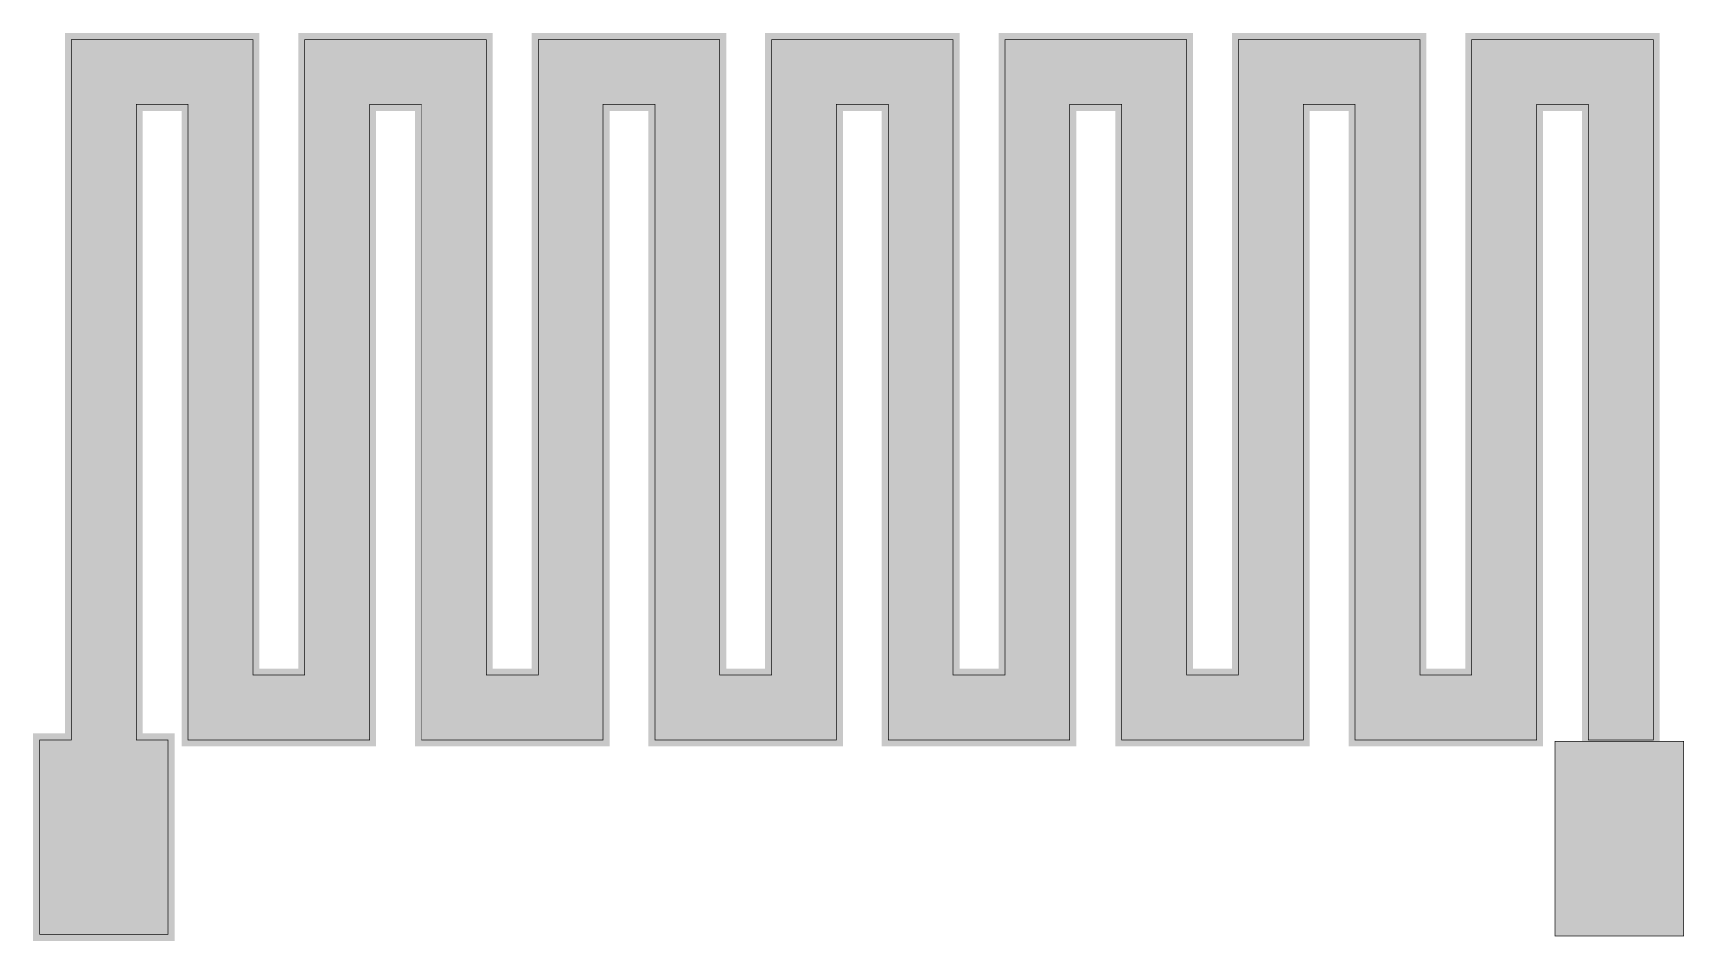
# Model space of a CAD drawing. Header units: millimetres. Extents: x -16.6 to -3.8, y 2.5 to 9.5.
import ezdxf

# ---------------------------------------------------------------- set-up
doc = ezdxf.new("R2010")
doc.units = ezdxf.units.MM
doc.header["$MEASUREMENT"] = 0
doc.layers.add('Top-Layer', color=7, linetype='Continuous', true_color=0xff0000)

msp = doc.modelspace()

# ---------------------------------------------------------------- hatches: boundary and pattern name
at = {"layer": 'Top-Layer'}
for points in [[(-15.756, 8.964), (-15.756, 4.064), (-15.51, 4.064), (-15.51, 2.564), (-16.502, 2.564), (-16.502, 4.064), (-16.256, 4.064), (-16.256, 9.464), (-14.856, 9.464), (-14.856, 4.564), (-14.456, 4.564), (-14.456, 9.464), (-13.056, 9.464), (-13.056, 4.564), (-12.656, 4.564), (-12.656, 9.464), (-11.256, 9.464), (-11.256, 4.564), (-10.856, 4.564), (-10.856, 9.464), (-9.456, 9.464), (-9.456, 4.564), (-9.056, 4.564), (-9.056, 9.464), (-7.656, 9.464), (-7.656, 4.564), (-7.256, 4.564), (-7.256, 9.464), (-5.856, 9.464), (-5.856, 4.564), (-5.456, 4.564), (-5.456, 9.464), (-4.056, 9.464), (-4.056, 4.064), (-4.556, 4.064), (-4.556, 8.964), (-4.956, 8.964), (-4.956, 4.064), (-6.356, 4.064), (-6.356, 8.964), (-6.756, 8.964), (-6.756, 4.064), (-8.156, 4.064), (-8.156, 8.964), (-8.556, 8.964), (-8.556, 4.064), (-9.956, 4.064), (-9.956, 8.964), (-10.356, 8.964), (-10.356, 4.064), (-11.756, 4.064), (-11.756, 8.964), (-12.156, 8.964), (-12.156, 4.064), (-13.556, 4.064), (-13.556, 8.964), (-13.956, 8.964), (-13.956, 4.064), (-15.356, 4.064), (-15.356, 8.964)], [(-4.814, 2.552), (-3.822, 2.552), (-3.822, 4.052), (-4.814, 4.052)]]:
    msp.add_hatch(color=256, dxfattribs=at).paths.add_polyline_path(points)

# ---------------------------------------------------------------- linework, layer by layer
for points, const_width in [([(-15.756, 8.964), (-15.756, 4.064), (-15.51, 4.064), (-15.51, 2.564), (-16.502, 2.564), (-16.502, 4.064), (-16.256, 4.064), (-16.256, 9.464), (-14.856, 9.464), (-14.856, 4.564), (-14.456, 4.564), (-14.456, 9.464), (-13.056, 9.464), (-13.056, 4.564), (-12.656, 4.564), (-12.656, 9.464), (-11.256, 9.464), (-11.256, 4.564), (-10.856, 4.564), (-10.856, 9.464), (-9.456, 9.464), (-9.456, 4.564), (-9.056, 4.564), (-9.056, 9.464), (-7.656, 9.464), (-7.656, 4.564), (-7.256, 4.564), (-7.256, 9.464), (-5.856, 9.464), (-5.856, 4.564), (-5.456, 4.564), (-5.456, 9.464), (-4.056, 9.464), (-4.056, 4.064), (-4.556, 4.064), (-4.556, 8.964), (-4.956, 8.964), (-4.956, 4.064), (-6.356, 4.064), (-6.356, 8.964), (-6.756, 8.964), (-6.756, 4.064), (-8.156, 4.064), (-8.156, 8.964), (-8.556, 8.964), (-8.556, 4.064), (-9.956, 4.064), (-9.956, 8.964), (-10.356, 8.964), (-10.356, 4.064), (-11.756, 4.064), (-11.756, 8.964), (-12.156, 8.964), (-12.156, 4.064), (-13.556, 4.064), (-13.556, 8.964), (-13.956, 8.964), (-13.956, 4.064), (-15.356, 4.064), (-15.356, 8.964)], 0.00508), ([(-16.256, 4.064), (-15.756, 4.064), (-15.756, 9.464), (-16.256, 9.464)], 0.1), ([(-15.756, 8.964), (-15.356, 8.964), (-15.356, 9.464), (-15.756, 9.464)], 0.1), ([(-15.356, 4.064), (-14.856, 4.064), (-14.856, 9.464), (-15.356, 9.464)], 0.1), ([(-14.456, 4.064), (-13.956, 4.064), (-13.956, 9.464), (-14.456, 9.464)], 0.1), ([(-13.956, 8.964), (-13.556, 8.964), (-13.556, 9.464), (-13.956, 9.464)], 0.1), ([(-13.556, 4.064), (-13.056, 4.064), (-13.056, 9.464), (-13.556, 9.464)], 0.1), ([(-12.656, 4.064), (-12.156, 4.064), (-12.156, 9.464), (-12.656, 9.464)], 0.1), ([(-12.156, 8.964), (-11.756, 8.964), (-11.756, 9.464), (-12.156, 9.464)], 0.1), ([(-11.756, 4.064), (-11.256, 4.064), (-11.256, 9.464), (-11.756, 9.464)], 0.1), ([(-10.856, 4.064), (-10.356, 4.064), (-10.356, 9.464), (-10.856, 9.464)], 0.1), ([(-10.356, 8.964), (-9.956, 8.964), (-9.956, 9.464), (-10.356, 9.464)], 0.1), ([(-9.956, 4.064), (-9.456, 4.064), (-9.456, 9.464), (-9.956, 9.464)], 0.1), ([(-9.056, 4.064), (-8.556, 4.064), (-8.556, 9.464), (-9.056, 9.464)], 0.1), ([(-8.556, 8.964), (-8.156, 8.964), (-8.156, 9.464), (-8.556, 9.464)], 0.1), ([(-8.156, 4.064), (-7.656, 4.064), (-7.656, 9.464), (-8.156, 9.464)], 0.1), ([(-7.256, 4.064), (-6.756, 4.064), (-6.756, 9.464), (-7.256, 9.464)], 0.1), ([(-6.756, 8.964), (-6.356, 8.964), (-6.356, 9.464), (-6.756, 9.464)], 0.1), ([(-6.356, 4.064), (-5.856, 4.064), (-5.856, 9.464), (-6.356, 9.464)], 0.1), ([(-5.456, 4.064), (-4.956, 4.064), (-4.956, 9.464), (-5.456, 9.464)], 0.1), ([(-4.956, 8.964), (-4.556, 8.964), (-4.556, 9.464), (-4.956, 9.464)], 0.1), ([(-4.556, 4.064), (-4.056, 4.064), (-4.056, 9.464), (-4.556, 9.464)], 0.1), ([(-14.856, 4.064), (-14.456, 4.064), (-14.456, 4.564), (-14.856, 4.564)], 0.1), ([(-13.056, 4.064), (-12.656, 4.064), (-12.656, 4.564), (-13.056, 4.564)], 0.1), ([(-11.256, 4.064), (-10.856, 4.064), (-10.856, 4.564), (-11.256, 4.564)], 0.1), ([(-9.456, 4.064), (-9.056, 4.064), (-9.056, 4.564), (-9.456, 4.564)], 0.1), ([(-7.656, 4.064), (-7.256, 4.064), (-7.256, 4.564), (-7.656, 4.564)], 0.1), ([(-5.856, 4.064), (-5.456, 4.064), (-5.456, 4.564), (-5.856, 4.564)], 0.1), ([(-16.502, 2.564), (-15.51, 2.564), (-15.51, 4.064), (-16.502, 4.064)], 0.1), ([(-4.814, 2.552), (-3.822, 2.552), (-3.822, 4.052), (-4.814, 4.052)], 0.00508), ([(-3.822, 4.052), (-3.822, 2.552), (-4.814, 2.552), (-4.814, 4.052)], 0.00508)]:
    msp.add_lwpolyline(points, close=True, dxfattribs=dict(at, const_width=const_width))

doc.saveas('drawing.dxf')
